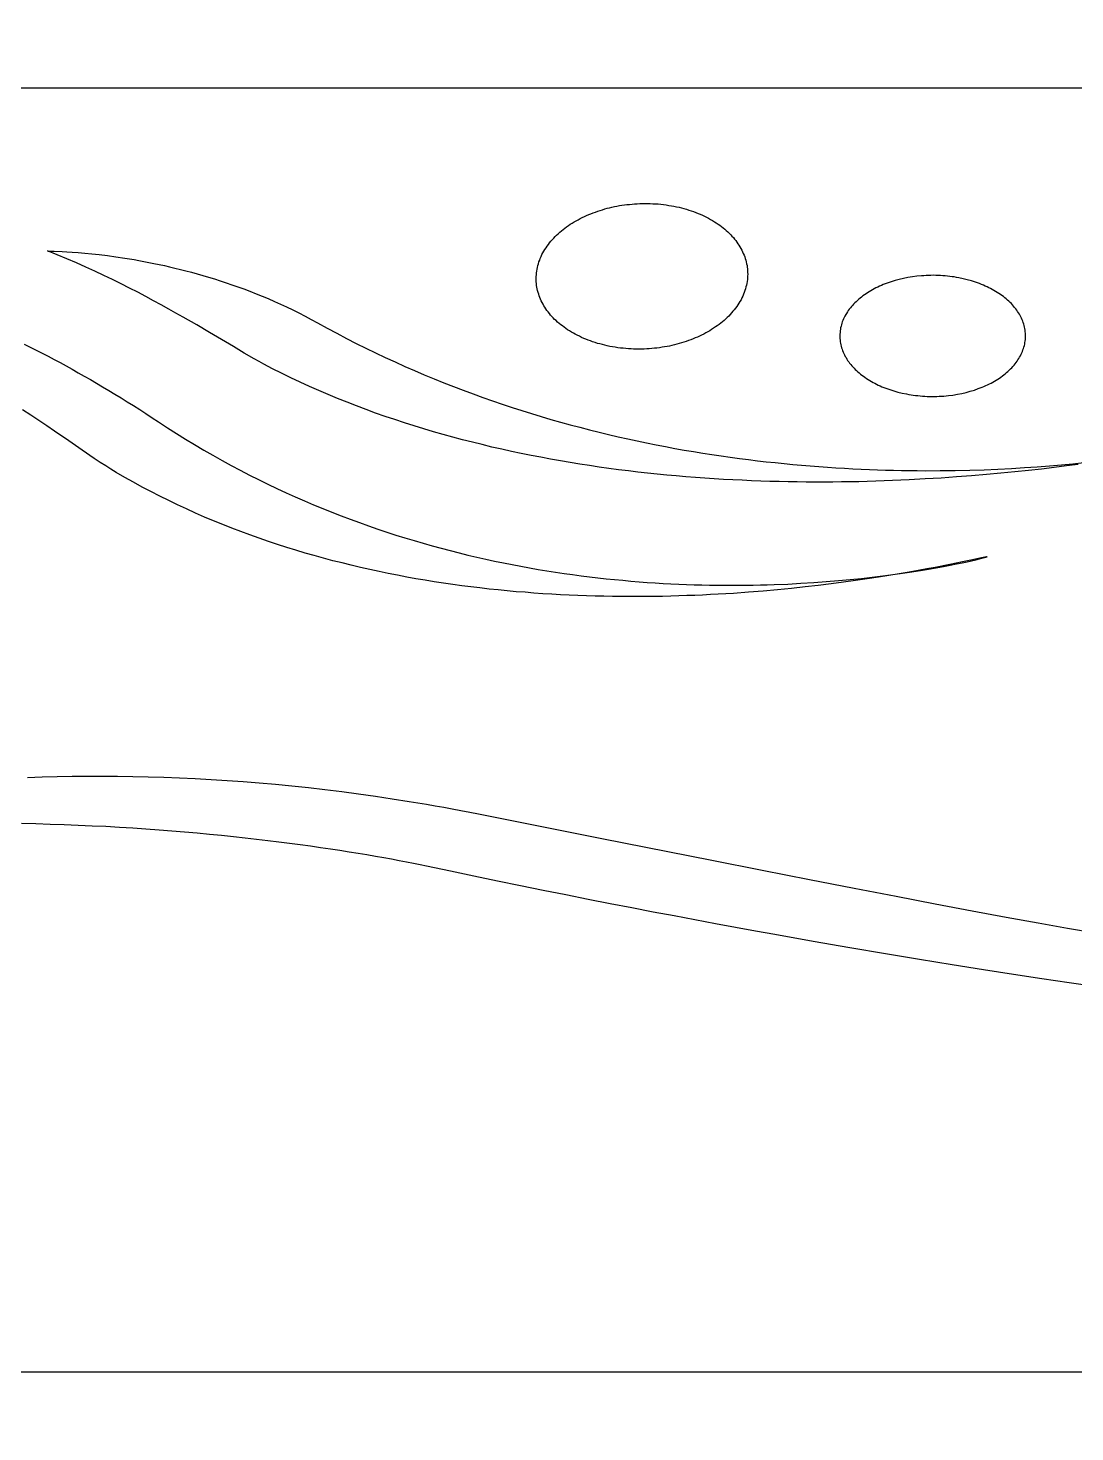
# Model space of a CAD drawing. Extents: x 3.2 to 84.5, y 37.4 to 61.3.
# Drawn here: x 47.26 to 55.47, y 50.27 to 61.27 of the extents above; entities that cross this region are included whole.
import ezdxf

# ---------------------------------------------------------------- set-up
doc = ezdxf.new("R2010")
doc.units = 0
doc.layers.add('IMPORT_-_LAMP', color=18, linetype='CONTINUOUS')

msp = doc.modelspace()

# ---------------------------------------------------------------- linework, layer by layer
at = {"layer": 'IMPORT_-_LAMP'}
for points in [[(23.443, 50.267), (23.443, 50.735), (3.192, 50.735), (3.193, 53.567), (3.193, 57.967), (3.193, 60.799), (23.443, 60.799), (23.442, 61.267), (43.692, 61.267), (43.692, 60.799), (63.942, 60.799), (63.942, 61.267), (84.192, 61.267), (84.192, 50.267), (63.942, 50.267), (63.942, 50.735), (43.692, 50.735), (43.692, 50.267)], [(52.872, 59.181), (52.865, 59.167), (52.859, 59.153), (52.852, 59.139), (52.844, 59.126), (52.836, 59.112), (52.827, 59.099), (52.818, 59.086), (52.809, 59.073), (52.799, 59.06), (52.789, 59.048), (52.778, 59.035), (52.767, 59.023), (52.756, 59.011), (52.744, 59), (52.732, 58.988), (52.719, 58.977), (52.707, 58.966), (52.693, 58.956), (52.68, 58.945), (52.666, 58.935), (52.652, 58.925), (52.637, 58.915), (52.622, 58.906), (52.607, 58.896), (52.591, 58.887), (52.576, 58.879), (52.56, 58.87), (52.543, 58.862), (52.527, 58.854), (52.51, 58.846), (52.493, 58.839), (52.476, 58.832), (52.458, 58.825), (52.44, 58.818), (52.422, 58.812), (52.404, 58.806), (52.386, 58.8), (52.367, 58.795), (52.349, 58.79), (52.33, 58.785), (52.311, 58.781), (52.291, 58.776), (52.272, 58.773), (52.252, 58.769), (52.233, 58.766), (52.213, 58.763), (52.193, 58.76), (52.173, 58.758), (52.153, 58.756), (52.133, 58.755), (52.113, 58.753), (52.092, 58.752), (52.072, 58.752), (52.051, 58.752), (52.031, 58.752), (52.01, 58.752), (51.99, 58.753), (51.969, 58.754), (51.948, 58.756), (51.928, 58.758), (51.907, 58.76), (51.886, 58.763), (51.866, 58.766), (51.845, 58.77), (51.825, 58.773), (51.804, 58.778), (51.785, 58.782), (51.765, 58.787), (51.746, 58.792), (51.727, 58.797), (51.708, 58.803), (51.689, 58.809), (51.671, 58.816), (51.653, 58.822), (51.636, 58.829), (51.619, 58.836), (51.602, 58.844), (51.585, 58.852), (51.569, 58.86), (51.553, 58.868), (51.538, 58.876), (51.523, 58.885), (51.508, 58.894), (51.493, 58.903), (51.479, 58.913), (51.466, 58.923), (51.452, 58.933), (51.439, 58.943), (51.427, 58.953), (51.414, 58.964), (51.403, 58.975), (51.391, 58.985), (51.38, 58.997), (51.37, 59.008), (51.359, 59.019), (51.35, 59.031), (51.34, 59.043), (51.331, 59.055), (51.323, 59.067), (51.315, 59.08), (51.307, 59.092), (51.3, 59.105), (51.293, 59.117), (51.286, 59.13), (51.281, 59.143), (51.275, 59.156), (51.27, 59.169), (51.266, 59.183), (51.261, 59.196), (51.258, 59.21), (51.255, 59.223), (51.252, 59.237), (51.25, 59.251), (51.248, 59.265), (51.247, 59.279), (51.247, 59.293), (51.246, 59.307), (51.247, 59.321), (51.248, 59.335), (51.249, 59.349), (51.251, 59.363), (51.253, 59.378), (51.256, 59.392), (51.26, 59.406), (51.264, 59.42), (51.268, 59.435), (51.274, 59.449), (51.279, 59.463), (51.285, 59.478), (51.292, 59.492), (51.299, 59.505), (51.307, 59.519), (51.315, 59.533), (51.324, 59.546), (51.332, 59.559), (51.342, 59.572), (51.352, 59.585), (51.362, 59.597), (51.373, 59.609), (51.384, 59.621), (51.395, 59.633), (51.407, 59.645), (51.419, 59.656), (51.431, 59.667), (51.444, 59.678), (51.458, 59.689), (51.471, 59.7), (51.485, 59.71), (51.499, 59.72), (51.514, 59.73), (51.529, 59.739), (51.544, 59.748), (51.56, 59.757), (51.575, 59.766), (51.591, 59.774), (51.608, 59.783), (51.624, 59.791), (51.641, 59.798), (51.658, 59.806), (51.675, 59.813), (51.693, 59.82), (51.711, 59.826), (51.729, 59.833), (51.747, 59.839), (51.765, 59.844), (51.784, 59.85), (51.802, 59.855), (51.821, 59.859), (51.84, 59.864), (51.86, 59.868), (51.879, 59.872), (51.899, 59.876), (51.918, 59.879), (51.938, 59.882), (51.958, 59.884), (51.978, 59.886), (51.998, 59.888), (52.018, 59.89), (52.038, 59.891), (52.059, 59.892), (52.079, 59.893), (52.1, 59.893), (52.12, 59.893), (52.141, 59.892), (52.161, 59.891), (52.182, 59.89), (52.203, 59.889), (52.223, 59.887), (52.244, 59.884), (52.265, 59.882), (52.285, 59.878), (52.306, 59.875), (52.326, 59.871), (52.346, 59.867), (52.366, 59.863), (52.386, 59.858), (52.405, 59.853), (52.424, 59.847), (52.443, 59.841), (52.462, 59.835), (52.48, 59.829), (52.498, 59.822), (52.515, 59.815), (52.532, 59.808), (52.549, 59.801), (52.566, 59.793), (52.582, 59.785), (52.598, 59.777), (52.613, 59.768), (52.628, 59.759), (52.643, 59.75), (52.658, 59.741), (52.672, 59.732), (52.685, 59.722), (52.699, 59.712), (52.712, 59.702), (52.724, 59.691), (52.736, 59.681), (52.748, 59.67), (52.76, 59.659), (52.771, 59.648), (52.781, 59.637), (52.792, 59.625), (52.801, 59.613), (52.811, 59.602), (52.82, 59.59), (52.828, 59.577), (52.836, 59.565), (52.844, 59.553), (52.851, 59.54), (52.858, 59.527), (52.864, 59.514), (52.87, 59.501), (52.876, 59.488), (52.881, 59.475), (52.885, 59.462), (52.889, 59.448), (52.893, 59.435), (52.896, 59.421), (52.899, 59.408), (52.901, 59.394), (52.903, 59.38), (52.904, 59.366), (52.904, 59.352), (52.905, 59.338), (52.904, 59.324), (52.903, 59.31), (52.902, 59.296), (52.9, 59.281), (52.898, 59.267), (52.895, 59.253), (52.891, 59.239), (52.887, 59.224), (52.883, 59.21), (52.877, 59.196)], [(54.331, 58.381), (54.35, 58.381), (54.368, 58.381), (54.387, 58.381), (54.405, 58.382), (54.424, 58.383), (54.442, 58.384), (54.478, 58.387), (54.513, 58.392), (54.548, 58.398), (54.582, 58.404), (54.616, 58.412), (54.649, 58.421), (54.681, 58.431), (54.712, 58.442), (54.742, 58.453), (54.756, 58.459), (54.771, 58.466), (54.785, 58.473), (54.799, 58.479), (54.813, 58.486), (54.826, 58.494), (54.839, 58.501), (54.852, 58.509), (54.865, 58.517), (54.877, 58.525), (54.889, 58.533), (54.901, 58.542), (54.912, 58.55), (54.923, 58.559), (54.934, 58.568), (54.944, 58.577), (54.955, 58.587), (54.964, 58.596), (54.974, 58.606), (54.983, 58.616), (54.992, 58.626), (55, 58.636), (55.008, 58.646), (55.016, 58.656), (55.023, 58.667), (55.03, 58.678), (55.036, 58.688), (55.042, 58.699), (55.048, 58.711), (55.053, 58.722), (55.058, 58.733), (55.062, 58.745), (55.066, 58.756), (55.07, 58.768), (55.073, 58.779), (55.076, 58.791), (55.078, 58.803), (55.08, 58.815), (55.081, 58.828), (55.082, 58.84), (55.082, 58.852), (55.082, 58.864), (55.081, 58.876), (55.08, 58.888), (55.079, 58.9), (55.077, 58.912), (55.075, 58.924), (55.072, 58.936), (55.068, 58.947), (55.065, 58.959), (55.061, 58.97), (55.056, 58.981), (55.051, 58.993), (55.046, 59.004), (55.04, 59.015), (55.034, 59.026), (55.027, 59.036), (55.02, 59.047), (55.013, 59.057), (55.005, 59.068), (54.997, 59.078), (54.989, 59.088), (54.98, 59.098), (54.971, 59.108), (54.961, 59.117), (54.951, 59.127), (54.941, 59.136), (54.931, 59.145), (54.92, 59.154), (54.909, 59.163), (54.897, 59.171), (54.885, 59.18), (54.873, 59.188), (54.861, 59.196), (54.848, 59.204), (54.835, 59.211), (54.822, 59.219), (54.808, 59.226), (54.795, 59.233), (54.781, 59.24), (54.766, 59.246), (54.752, 59.253), (54.737, 59.259), (54.722, 59.265), (54.706, 59.27), (54.691, 59.276), (54.659, 59.286), (54.626, 59.295), (54.593, 59.303), (54.559, 59.311), (54.541, 59.314), (54.524, 59.317), (54.506, 59.319), (54.488, 59.321), (54.47, 59.324), (54.452, 59.325), (54.434, 59.327), (54.415, 59.328), (54.397, 59.329), (54.378, 59.329), (54.359, 59.33), (54.34, 59.329), (54.322, 59.329), (54.303, 59.328), (54.285, 59.327), (54.267, 59.326), (54.231, 59.323), (54.195, 59.318), (54.16, 59.312), (54.126, 59.306), (54.093, 59.298), (54.06, 59.289), (54.028, 59.279), (53.997, 59.269), (53.967, 59.257), (53.952, 59.251), (53.938, 59.244), (53.924, 59.238), (53.91, 59.231), (53.896, 59.224), (53.883, 59.216), (53.869, 59.209), (53.857, 59.201), (53.844, 59.193), (53.832, 59.185), (53.82, 59.177), (53.808, 59.168), (53.796, 59.16), (53.785, 59.151), (53.775, 59.142), (53.764, 59.133), (53.754, 59.123), (53.744, 59.114), (53.735, 59.104), (53.726, 59.094), (53.717, 59.085), (53.709, 59.074), (53.701, 59.064), (53.693, 59.054), (53.686, 59.043), (53.679, 59.032), (53.673, 59.022), (53.667, 59.011), (53.661, 59), (53.656, 58.988), (53.651, 58.977), (53.646, 58.966), (53.642, 58.954), (53.639, 58.942), (53.636, 58.931), (53.633, 58.919), (53.631, 58.907), (53.629, 58.895), (53.628, 58.883), (53.627, 58.87), (53.627, 58.858), (53.627, 58.846), (53.627, 58.834), (53.628, 58.822), (53.63, 58.81), (53.632, 58.798), (53.634, 58.786), (53.637, 58.774), (53.64, 58.763), (53.644, 58.751), (53.648, 58.74), (53.653, 58.729), (53.658, 58.717), (53.663, 58.706), (53.669, 58.695), (53.675, 58.685), (53.681, 58.674), (53.688, 58.663), (53.696, 58.653), (53.703, 58.642), (53.712, 58.632), (53.72, 58.622), (53.729, 58.612), (53.738, 58.603), (53.748, 58.593), (53.757, 58.584), (53.768, 58.574), (53.778, 58.565), (53.789, 58.556), (53.8, 58.547), (53.812, 58.539), (53.823, 58.531), (53.835, 58.522), (53.848, 58.514), (53.861, 58.506), (53.874, 58.499), (53.887, 58.491), (53.9, 58.484), (53.914, 58.477), (53.928, 58.47), (53.942, 58.464), (53.957, 58.457), (53.972, 58.451), (53.987, 58.445), (54.002, 58.44), (54.018, 58.434), (54.05, 58.424), (54.082, 58.415), (54.116, 58.407), (54.15, 58.4), (54.167, 58.396), (54.185, 58.394), (54.202, 58.391), (54.22, 58.389), (54.238, 58.387), (54.257, 58.385), (54.275, 58.383), (54.294, 58.382), (54.312, 58.381)]]:
    msp.add_lwpolyline(points, close=True, dxfattribs=at)
for points in [[(55.496, 57.848), (55.403, 57.836), (55.307, 57.824), (55.208, 57.812), (55.105, 57.801), (54.998, 57.79), (54.888, 57.779), (54.776, 57.768), (54.66, 57.759), (54.541, 57.75), (54.42, 57.741), (54.296, 57.734), (54.169, 57.727), (54.04, 57.721), (53.909, 57.717), (53.842, 57.715), (53.775, 57.713), (53.708, 57.712), (53.64, 57.711), (53.571, 57.71), (53.502, 57.71), (53.433, 57.71), (53.363, 57.71), (53.292, 57.711), (53.222, 57.712), (53.151, 57.714), (53.079, 57.715), (53.007, 57.718), (52.935, 57.72), (52.862, 57.724), (52.789, 57.727), (52.716, 57.731), (52.642, 57.735), (52.568, 57.74), (52.494, 57.746), (52.42, 57.752), (52.345, 57.758), (52.27, 57.765), (52.195, 57.772), (52.12, 57.78), (52.044, 57.788), (51.969, 57.797), (51.893, 57.807), (51.817, 57.817), (51.741, 57.827), (51.665, 57.839), (51.588, 57.85), (51.512, 57.863), (51.436, 57.876), (51.359, 57.889), (51.282, 57.904), (51.206, 57.918), (51.129, 57.934), (51.053, 57.95), (50.976, 57.967), (50.899, 57.984), (50.823, 58.003), (50.746, 58.022), (50.67, 58.041), (50.594, 58.062), (50.518, 58.083), (50.441, 58.104), (50.365, 58.127), (50.29, 58.15), (50.214, 58.174), (50.139, 58.199), (50.063, 58.225), (49.988, 58.251), (49.913, 58.279), (49.839, 58.307), (49.764, 58.336), (49.69, 58.365), (49.616, 58.396), (49.543, 58.427), (49.469, 58.46), (49.396, 58.493), (49.324, 58.527), (49.251, 58.562), (49.18, 58.598), (49.146, 58.615), (49.111, 58.634), (49.075, 58.654), (49.037, 58.675), (48.958, 58.721), (48.873, 58.771), (48.687, 58.881), (48.586, 58.941), (48.479, 59.003), (48.423, 59.034), (48.366, 59.066), (48.308, 59.099), (48.248, 59.131), (48.186, 59.164), (48.123, 59.197), (48.059, 59.23), (47.993, 59.263), (47.926, 59.296), (47.858, 59.329), (47.787, 59.362), (47.716, 59.394), (47.643, 59.427), (47.568, 59.458), (47.492, 59.49), (47.415, 59.521), (47.42, 59.52), (47.431, 59.52), (47.469, 59.519), (47.53, 59.516), (47.567, 59.514), (47.61, 59.511), (47.657, 59.508), (47.708, 59.503), (47.763, 59.498), (47.822, 59.492), (47.886, 59.484), (47.952, 59.475), (48.022, 59.465), (48.095, 59.453), (48.133, 59.446), (48.171, 59.439), (48.21, 59.431), (48.25, 59.423), (48.291, 59.415), (48.332, 59.406), (48.373, 59.397), (48.415, 59.387), (48.458, 59.376), (48.501, 59.365), (48.545, 59.354), (48.589, 59.342), (48.634, 59.329), (48.679, 59.316), (48.724, 59.302), (48.77, 59.287), (48.816, 59.272), (48.862, 59.256), (48.909, 59.24), (48.956, 59.223), (49.003, 59.205), (49.051, 59.186), (49.098, 59.167), (49.146, 59.147), (49.194, 59.126), (49.242, 59.104), (49.29, 59.082), (49.338, 59.059), (49.387, 59.035), (49.435, 59.01), (49.483, 58.984), (49.532, 58.958), (49.607, 58.916), (49.683, 58.876), (49.759, 58.836), (49.835, 58.797), (49.911, 58.759), (49.987, 58.722), (50.063, 58.686), (50.14, 58.651), (50.216, 58.616), (50.293, 58.583), (50.369, 58.55), (50.446, 58.519), (50.522, 58.488), (50.599, 58.458), (50.675, 58.429), (50.752, 58.4), (50.828, 58.373), (50.905, 58.346), (50.981, 58.32), (51.057, 58.294), (51.134, 58.27), (51.21, 58.246), (51.286, 58.223), (51.362, 58.201), (51.438, 58.179), (51.513, 58.159), (51.589, 58.139), (51.664, 58.119), (51.739, 58.1), (51.814, 58.082), (51.889, 58.065), (51.964, 58.048), (52.038, 58.032), (52.112, 58.017), (52.186, 58.002), (52.26, 57.988), (52.333, 57.974), (52.407, 57.961), (52.479, 57.949), (52.552, 57.937), (52.624, 57.926), (52.696, 57.915), (52.768, 57.905), (52.839, 57.895), (52.91, 57.886), (52.98, 57.877), (53.05, 57.869), (53.12, 57.862), (53.189, 57.855), (53.258, 57.848), (53.327, 57.842), (53.395, 57.836), (53.462, 57.831), (53.529, 57.826), (53.596, 57.822), (53.662, 57.818), (53.728, 57.814), (53.793, 57.811), (53.858, 57.809), (53.922, 57.806), (53.985, 57.804), (54.048, 57.803), (54.111, 57.801), (54.173, 57.8), (54.234, 57.8), (54.295, 57.799), (54.414, 57.8), (54.531, 57.801), (54.645, 57.804), (54.757, 57.807), (54.866, 57.812), (54.971, 57.817), (55.074, 57.823), (55.174, 57.83), (55.271, 57.837), (55.364, 57.845), (55.454, 57.854), (55.54, 57.862)], [(47.233, 58.791), (47.28, 58.767), (47.326, 58.744), (47.373, 58.72), (47.42, 58.696), (47.467, 58.671), (47.514, 58.646), (47.561, 58.62), (47.609, 58.594), (47.656, 58.567), (47.704, 58.54), (47.752, 58.513), (47.8, 58.485), (47.848, 58.457), (47.896, 58.428), (47.944, 58.399), (47.993, 58.369), (48.041, 58.339), (48.09, 58.309), (48.139, 58.278), (48.188, 58.246), (48.237, 58.214), (48.286, 58.182), (48.356, 58.136), (48.427, 58.09), (48.498, 58.046), (48.569, 58.003), (48.641, 57.961), (48.712, 57.92), (48.784, 57.88), (48.855, 57.841), (48.927, 57.803), (48.999, 57.765), (49.07, 57.729), (49.142, 57.694), (49.214, 57.66), (49.286, 57.626), (49.358, 57.594), (49.43, 57.562), (49.502, 57.532), (49.574, 57.502), (49.645, 57.473), (49.717, 57.445), (49.789, 57.418), (49.861, 57.392), (49.932, 57.366), (50.004, 57.342), (50.075, 57.318), (50.147, 57.295), (50.218, 57.273), (50.289, 57.251), (50.36, 57.23), (50.431, 57.211), (50.501, 57.191), (50.572, 57.173), (50.642, 57.155), (50.712, 57.138), (50.782, 57.122), (50.851, 57.106), (50.921, 57.091), (50.99, 57.077), (51.059, 57.063), (51.127, 57.05), (51.195, 57.038), (51.263, 57.026), (51.331, 57.015), (51.399, 57.004), (51.466, 56.994), (51.532, 56.985), (51.599, 56.976), (51.665, 56.968), (51.73, 56.96), (51.796, 56.953), (51.861, 56.946), (51.925, 56.94), (51.989, 56.934), (52.053, 56.929), (52.116, 56.924), (52.179, 56.92), (52.241, 56.916), (52.303, 56.913), (52.364, 56.91), (52.425, 56.908), (52.485, 56.906), (52.545, 56.904), (52.604, 56.903), (52.663, 56.902), (52.721, 56.901), (52.779, 56.901), (52.836, 56.901), (52.892, 56.902), (52.948, 56.903), (53.004, 56.904), (53.058, 56.905), (53.112, 56.907), (53.218, 56.911), (53.322, 56.917), (53.422, 56.923), (53.52, 56.93), (53.615, 56.938), (53.707, 56.946), (53.796, 56.955), (53.881, 56.965), (53.964, 56.975), (54.042, 56.985), (54.118, 56.996), (54.19, 57.006), (54.258, 57.017), (54.322, 57.028), (54.383, 57.038), (54.44, 57.049), (54.492, 57.059), (54.541, 57.068), (54.585, 57.077), (54.625, 57.086), (54.692, 57.101), (54.741, 57.113), (54.771, 57.121), (54.781, 57.123), (54.775, 57.123), (54.764, 57.121), (54.725, 57.113), (54.666, 57.101), (54.587, 57.084), (54.489, 57.064), (54.374, 57.041), (54.309, 57.029), (54.241, 57.017), (54.169, 57.004), (54.092, 56.991), (54.012, 56.977), (53.929, 56.964), (53.841, 56.951), (53.75, 56.938), (53.656, 56.925), (53.558, 56.912), (53.458, 56.9), (53.354, 56.888), (53.247, 56.876), (53.138, 56.866), (53.026, 56.856), (52.911, 56.847), (52.793, 56.838), (52.673, 56.831), (52.613, 56.828), (52.551, 56.825), (52.49, 56.822), (52.427, 56.82), (52.364, 56.818), (52.301, 56.816), (52.237, 56.814), (52.173, 56.813), (52.108, 56.813), (52.042, 56.812), (51.977, 56.812), (51.911, 56.813), (51.844, 56.813), (51.777, 56.815), (51.71, 56.816), (51.642, 56.818), (51.574, 56.821), (51.506, 56.824), (51.437, 56.827), (51.368, 56.831), (51.298, 56.835), (51.229, 56.84), (51.159, 56.846), (51.089, 56.851), (51.018, 56.858), (50.948, 56.865), (50.877, 56.872), (50.806, 56.88), (50.735, 56.889), (50.663, 56.898), (50.592, 56.908), (50.52, 56.918), (50.448, 56.929), (50.376, 56.941), (50.304, 56.953), (50.232, 56.966), (50.159, 56.98), (50.087, 56.994), (50.015, 57.009), (49.942, 57.025), (49.87, 57.041), (49.797, 57.058), (49.725, 57.076), (49.652, 57.094), (49.58, 57.114), (49.507, 57.134), (49.435, 57.154), (49.363, 57.176), (49.291, 57.198), (49.219, 57.221), (49.147, 57.245), (49.075, 57.27), (49.003, 57.296), (48.931, 57.322), (48.86, 57.349), (48.789, 57.377), (48.718, 57.406), (48.647, 57.436), (48.576, 57.467), (48.506, 57.499), (48.436, 57.531), (48.366, 57.565), (48.296, 57.6), (48.227, 57.635), (48.158, 57.671), (48.089, 57.709), (48.021, 57.747), (47.953, 57.786), (47.913, 57.81), (47.872, 57.836), (47.829, 57.864), (47.783, 57.894), (47.687, 57.96), (47.582, 58.032), (47.47, 58.11), (47.41, 58.15), (47.349, 58.192), (47.286, 58.234), (47.22, 58.277)], [(47.26, 55.396), (47.375, 55.4), (47.491, 55.403), (47.608, 55.405), (47.726, 55.406), (47.844, 55.406), (47.964, 55.405), (48.084, 55.404), (48.205, 55.401), (48.327, 55.397), (48.45, 55.392), (48.574, 55.387), (48.698, 55.38), (48.823, 55.372), (48.949, 55.363), (49.076, 55.353), (49.204, 55.342), (49.332, 55.329), (49.461, 55.316), (49.591, 55.301), (49.722, 55.285), (49.853, 55.268), (49.986, 55.249), (50.118, 55.229), (50.252, 55.208), (50.319, 55.197), (50.386, 55.186), (50.454, 55.174), (50.522, 55.162), (50.589, 55.149), (50.657, 55.137), (50.726, 55.123), (50.794, 55.11), (51.76, 54.918), (52.623, 54.747), (53.018, 54.669), (53.39, 54.596), (53.74, 54.528), (54.068, 54.465), (54.375, 54.406), (54.663, 54.351), (54.931, 54.301), (55.18, 54.256), (55.412, 54.214), (55.628, 54.177)], [(55.622, 53.758), (55.423, 53.787), (55.211, 53.818), (54.988, 53.852), (54.753, 53.889), (54.508, 53.928), (54.251, 53.969), (53.984, 54.014), (53.705, 54.061), (53.417, 54.111), (53.118, 54.164), (52.965, 54.192), (52.81, 54.22), (52.652, 54.249), (52.491, 54.279), (52.328, 54.31), (52.163, 54.341), (51.996, 54.373), (51.826, 54.406), (51.654, 54.44), (51.479, 54.475), (51.302, 54.51), (51.124, 54.547), (50.942, 54.584), (50.759, 54.622), (50.574, 54.66), (50.386, 54.7), (50.336, 54.711), (50.284, 54.721), (50.229, 54.732), (50.172, 54.743), (50.113, 54.754), (50.051, 54.765), (49.987, 54.777), (49.92, 54.788), (49.852, 54.799), (49.781, 54.811), (49.708, 54.822), (49.633, 54.834), (49.556, 54.845), (49.478, 54.856), (49.397, 54.867), (49.314, 54.878), (49.229, 54.889), (49.143, 54.9), (49.055, 54.91), (48.965, 54.92), (48.873, 54.93), (48.78, 54.94), (48.685, 54.949), (48.589, 54.958), (48.491, 54.967), (48.391, 54.975), (48.29, 54.983), (48.188, 54.99), (48.085, 54.997), (47.98, 55.004), (47.873, 55.01), (47.766, 55.015), (47.657, 55.02), (47.547, 55.024), (47.437, 55.028), (47.325, 55.031), (47.212, 55.034)]]:
    msp.add_lwpolyline(points, dxfattribs=at)

doc.saveas('drawing.dxf')
